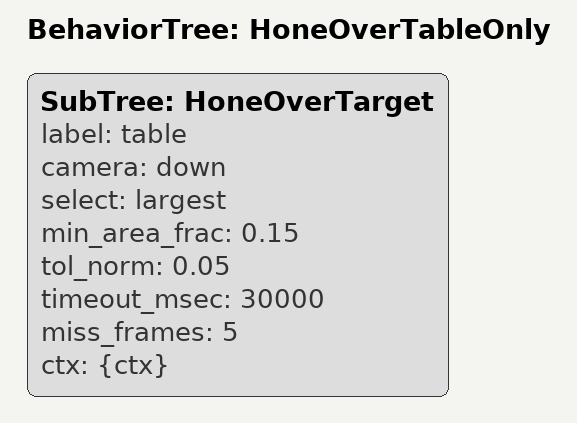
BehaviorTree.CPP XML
<root BTCPP_format="4" main_tree_to_execute="HoneOverTableOnly">
    <BehaviorTree ID="HoneOverTableOnly">
        <SubTree ID="HoneOverTarget" label="table" camera="down" select="largest"
                 min_area_frac="0.15"
                 tol_norm="0.05" timeout_msec="30000" miss_frames="5" ctx="{ctx}"/>
    </BehaviorTree>
</root>
